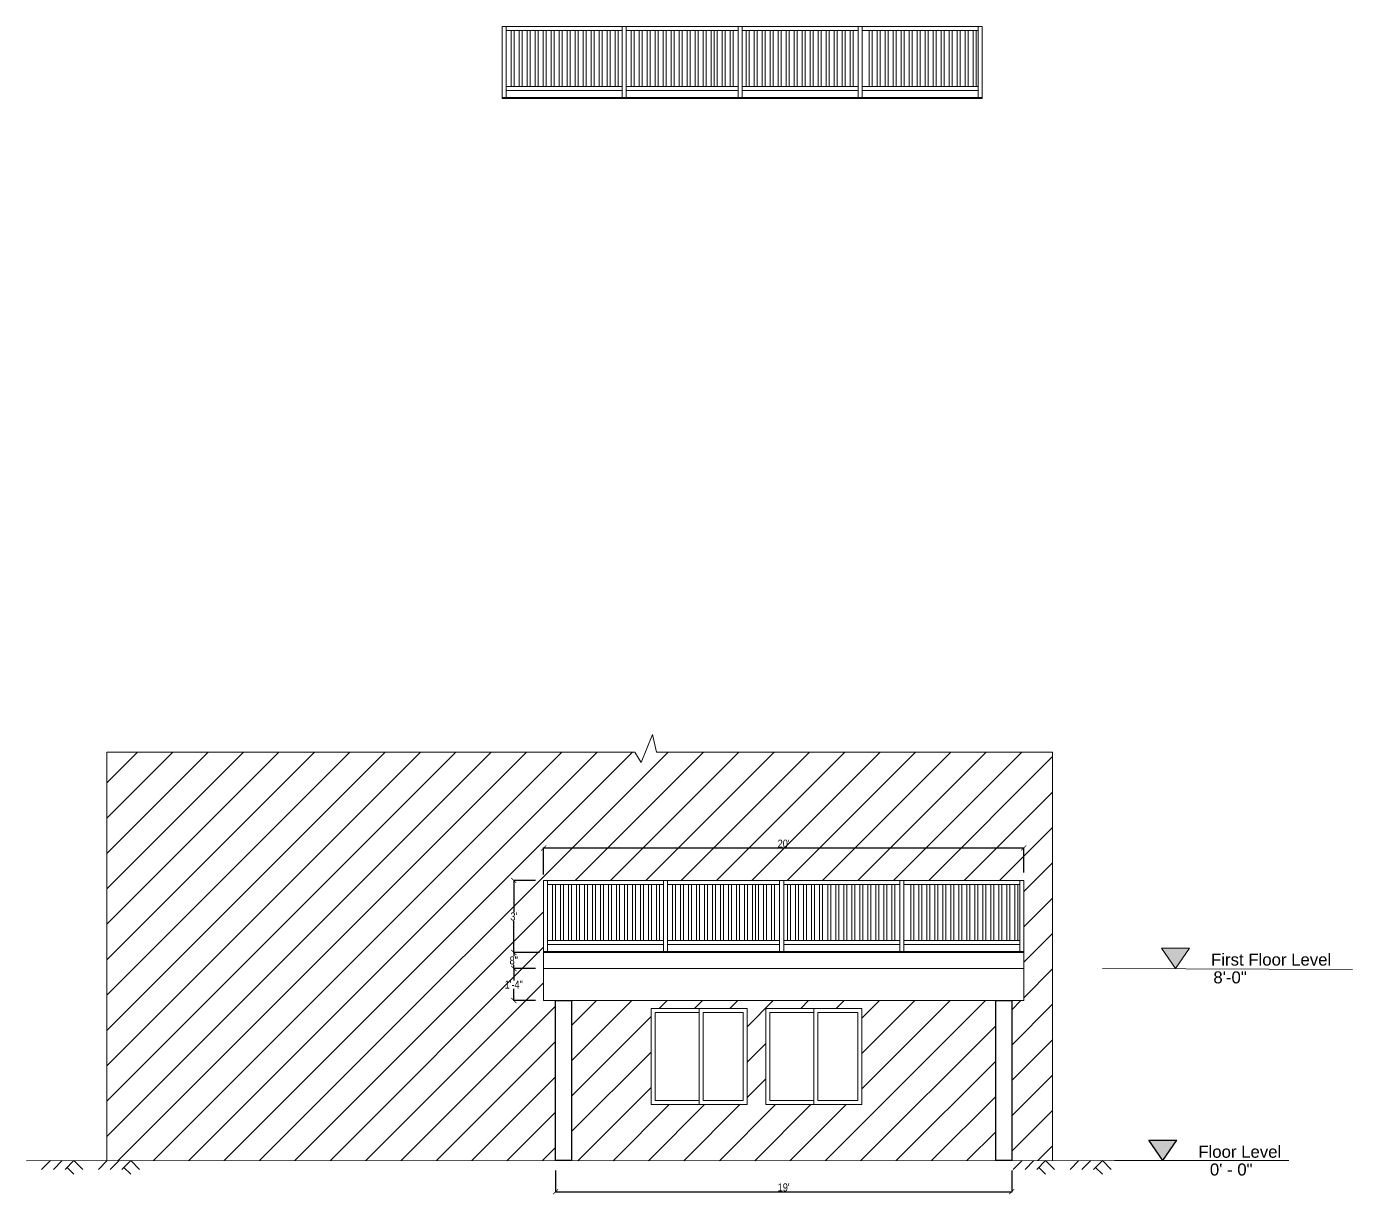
# Model space of a CAD drawing. Header units: inches. Extents: x 5821 to 9304, y -7513 to -2875.
# Drawn here: x 7606 to 8269, y -6896 to -6313 of the extents above; entities that cross this region are included whole.
import ezdxf

# ---------------------------------------------------------------- set-up
doc = ezdxf.new("R2010")
doc.units = ezdxf.units.IN
doc.header["$MEASUREMENT"] = 0
doc.linetypes.add('Dash 1_16_', pattern=[0.125, 0.0625, -0.0625])
doc.layers.add('dimensions', color=1, linetype='Continuous')
doc.layers.add('RCP-MRKR', color=2, linetype='Continuous')
doc.layers.add('Existing', color=9, linetype='Dash 1_16_', lineweight=0, transparency=0.3)
for name, color, linetype, lineweight in [('Text', 7, 'Continuous', 9), ('wall view line', 70, 'Continuous', 13), ('window', 160, 'Continuous', 13), ('wood', 40, 'Continuous', 9)]:
    doc.layers.add(name, color=color, linetype=linetype, lineweight=lineweight)
doc.styles.add('Arial', font='arial.ttf', dxfattribs={"height": 6})
doc.styles.add('GENERATED_STYLE_2', font='ARIALN.TTF')
doc.dimstyles.new('GENERATED_STYLE__2', dxfattribs={"dimtxt": 4, "dimasz": 2.533333, "dimexe": 0.18, "dimexo": 4, "dimgap": 0.09, "dimtad": 1, "dimtih": 1, "dimtoh": 1, "dimdec": 1, "dimzin": 0, "dimdsep": 46, "dimlunit": 4, "dimtxsty": 'GENERATED_STYLE_2', "dimblk": 'ARCHTICK', "dimcen": 0.09, "dimclrd": 1, "dimclre": 1, "dimclrt": 1, "dimadec": 0, "dimazin": 0, "dimtfac": 1, "dimtdec": 1, "dimtmove": 0, "dimatfit": 3, "dimfxl": 1, "dimtolj": 1, "dimtzin": 0, "dimarcsym": 0})

# ---------------------------------------------------------------- blocks, each defined once
blk = doc.blocks.new('_ArchTick')
at = {"color": 0, "linetype": 'ByBlock', "lineweight": 100, "const_width": 0.15}
blk.add_lwpolyline([(-0.5, -0.5), (0.5, 0.5)], dxfattribs=at)
blk = doc.blocks.new('*D348')
at = {"layer": 'Defpoints', "color": 0, "ltscale": 100, "transparency": 16777216}
for p in [(7864.51, -6783.21), (7849.61, -6799.21), (7864.51, -6799.21)]:
    blk.add_point(p, dxfattribs=at)
at = {"layer": 'dimensions', "color": 1, "lineweight": -2, "ltscale": 100, "transparency": 16777216}
for p, q in [((7860.51, -6783.21), (7849.43, -6783.21)), ((7849.61, -6783.21), (7849.61, -6789.11)), ((7860.51, -6799.21), (7849.43, -6799.21)), ((7849.61, -6799.21), (7849.61, -6793.3))]:
    blk.add_line(p, q, dxfattribs=at)
at = {"layer": 'dimensions', "color": 1, "lineweight": -2, "ltscale": 100, "transparency": 16777216, "xscale": 2.533333333332774, "yscale": 2.533333333332774, "zscale": 2.533333333332774}
for p, rotation in [((7849.61, -6783.21), 90), ((7849.61, -6799.21), 270)]:
    blk.add_blockref('_ArchTick', p, dxfattribs=dict(at, rotation=rotation))
at = {"layer": 'dimensions', "color": 1, "ltscale": 100, "transparency": 16777216, "insert": (7849.61, -6791.21), "char_height": 4, "attachment_point": 5, "style": 'GENERATED_STYLE_2'}
blk.add_mtext('\\A1;1\'-4"', dxfattribs=at)
blk = doc.blocks.new('*D349')
at = {"layer": 'Defpoints', "color": 0, "ltscale": 100, "transparency": 16777216}
for p in [(7864.5, -6739.21), (7849.61, -6775.21), (7866.51, -6775.21)]:
    blk.add_point(p, dxfattribs=at)
at = {"layer": 'dimensions', "color": 1, "lineweight": -2, "ltscale": 100, "transparency": 16777216}
for p, q in [((7860.5, -6739.21), (7849.43, -6739.21)), ((7849.61, -6739.21), (7849.61, -6755.07)), ((7849.61, -6775.21), (7849.61, -6759.34)), ((7862.51, -6775.21), (7849.43, -6775.21))]:
    blk.add_line(p, q, dxfattribs=at)
at = {"layer": 'dimensions', "color": 1, "lineweight": -2, "ltscale": 100, "transparency": 16777216, "xscale": 2.533333333332774, "yscale": 2.533333333332774, "zscale": 2.533333333332774}
for p, rotation in [((7849.61, -6739.21), 90), ((7849.61, -6775.21), 270)]:
    blk.add_blockref('_ArchTick', p, dxfattribs=dict(at, rotation=rotation))
at = {"layer": 'dimensions', "color": 1, "ltscale": 100, "transparency": 16777216, "insert": (7849.61, -6757.21), "char_height": 4, "attachment_point": 5, "style": 'GENERATED_STYLE_2'}
blk.add_mtext("\\A1;3'", dxfattribs=at)
blk = doc.blocks.new('*D350')
at = {"layer": 'Defpoints', "color": 0, "ltscale": 100, "transparency": 16777216}
for p in [(8104.5, -6722.98), (7864.5, -6740.21), (8104.5, -6739.21)]:
    blk.add_point(p, dxfattribs=at)
at = {"layer": 'dimensions', "color": 1, "lineweight": -2, "ltscale": 100, "transparency": 16777216}
for p, q in [((7864.5, -6736.21), (7864.5, -6722.8)), ((7864.5, -6722.98), (8104.5, -6722.98)), ((8104.5, -6735.21), (8104.5, -6722.8))]:
    blk.add_line(p, q, dxfattribs=at)
at = {"layer": 'dimensions', "color": 1, "lineweight": -2, "ltscale": 100, "transparency": 16777216, "xscale": 2.533333333332774, "yscale": 2.533333333332774, "zscale": 2.533333333332774, "rotation": 180}
blk.add_blockref('_ArchTick', (7864.5, -6722.98), dxfattribs=at)
at = {"layer": 'dimensions', "color": 1, "lineweight": -2, "ltscale": 100, "transparency": 16777216, "xscale": 2.533333333332774, "yscale": 2.533333333332774, "zscale": 2.533333333332774}
blk.add_blockref('_ArchTick', (8104.5, -6722.98), dxfattribs=at)
at = {"layer": 'dimensions', "color": 1, "ltscale": 100, "transparency": 16777216, "insert": (7984.5, -6720.84), "char_height": 4, "attachment_point": 5, "style": 'GENERATED_STYLE_2'}
blk.add_mtext("\\A1;20'", dxfattribs=at)
blk = doc.blocks.new('*D351')
at = {"layer": 'Defpoints', "color": 0, "ltscale": 100, "transparency": 16777216}
for p in [(7870.51, -6880.18), (8098.5, -6880.18), (8098.5, -6894.69)]:
    blk.add_point(p, dxfattribs=at)
at = {"layer": 'dimensions', "color": 1, "lineweight": -2, "ltscale": 100, "transparency": 16777216}
for p, q in [((7870.51, -6884.18), (7870.51, -6894.87)), ((8098.5, -6884.18), (8098.5, -6894.87)), ((7870.51, -6894.69), (8098.5, -6894.69))]:
    blk.add_line(p, q, dxfattribs=at)
at = {"layer": 'dimensions', "color": 1, "lineweight": -2, "ltscale": 100, "transparency": 16777216, "xscale": 2.533333333332774, "yscale": 2.533333333332774, "zscale": 2.533333333332774, "rotation": 180}
blk.add_blockref('_ArchTick', (7870.51, -6894.69), dxfattribs=at)
at = {"layer": 'dimensions', "color": 1, "lineweight": -2, "ltscale": 100, "transparency": 16777216, "xscale": 2.533333333332774, "yscale": 2.533333333332774, "zscale": 2.533333333332774}
blk.add_blockref('_ArchTick', (8098.5, -6894.69), dxfattribs=at)
at = {"layer": 'dimensions', "color": 1, "ltscale": 100, "transparency": 16777216, "insert": (7984.51, -6892.56), "char_height": 4, "attachment_point": 5, "style": 'GENERATED_STYLE_2'}
blk.add_mtext("\\A1;19'", dxfattribs=at)
blk = doc.blocks.new('*D354')
at = {"layer": 'Defpoints', "color": 0, "ltscale": 100, "transparency": 16777216}
for p in [(7849.61, -6775.21), (7864.51, -6775.21), (7864.51, -6783.21)]:
    blk.add_point(p, dxfattribs=at)
at = {"layer": 'dimensions', "color": 1, "lineweight": -2, "ltscale": 100, "transparency": 16777216}
for p, q in [((7860.51, -6775.21), (7849.43, -6775.21)), ((7849.61, -6775.21), (7849.61, -6777.07)), ((7860.51, -6783.21), (7849.43, -6783.21)), ((7849.61, -6783.21), (7849.61, -6781.34))]:
    blk.add_line(p, q, dxfattribs=at)
at = {"layer": 'dimensions', "color": 1, "lineweight": -2, "ltscale": 100, "transparency": 16777216, "xscale": 2.533333333332774, "yscale": 2.533333333332774, "zscale": 2.533333333332774}
for p, rotation in [((7849.61, -6775.21), 90), ((7849.61, -6783.21), 270)]:
    blk.add_blockref('_ArchTick', p, dxfattribs=dict(at, rotation=rotation))
at = {"layer": 'dimensions', "color": 1, "ltscale": 100, "transparency": 16777216, "insert": (7849.61, -6779.21), "char_height": 4, "attachment_point": 5, "style": 'GENERATED_STYLE_2'}
blk.add_mtext('\\A1;8"', dxfattribs=at)

msp = doc.modelspace()

# ---------------------------------------------------------------- hatches: boundary and pattern name
h = msp.add_hatch(color=256)
h.dxf.hatch_style = 1
h.paths.add_polyline_path([(8174.024712, -6879.142014), (8181.024712, -6868.960403), (8167.024712, -6868.960403)])
at = {"layer": 'dimensions', "ltscale": 100}
h = msp.add_hatch(dxfattribs=at)
h.set_pattern_fill('ANSI31', color=8, scale=100)
h.paths.add_polyline_path([(8118.855975, -6675.052016), (7920.984925, -6675.052016), (7918.930422, -6666.300705), (7913.318355, -6680.3392), (7910.042264, -6675.052016), (7646.173598, -6675.052016), (7646.173598, -6783.142014), (7864.510498, -6783.142014), (7864.510498, -6775.206428), (7864.50018, -6739.206428), (8104.50018, -6739.206428), (8104.50018, -6775.206428), (8104.50321, -6775.206428), (8104.50321, -6783.142014), (8118.855975, -6783.142014)])
h.paths.add_polyline_path([(7870.513529, -6799.206428), (7864.510498, -6799.206428), (7864.510498, -6783.142014), (7646.173598, -6783.142014), (7646.173598, -6879.181077), (7870.513529, -6879.181077)])
h.paths.add_polyline_path([(7859.752363, -6798.785213), (7859.752363, -6784.017478), (7850.479171, -6784.017478), (7850.479171, -6798.785213)], flags=24)
h = msp.add_hatch(dxfattribs=at)
h.set_pattern_fill('ANSI31', color=8, scale=100)
h.paths.add_polyline_path([(8118.855975, -6783.142014), (8104.50321, -6783.142014), (8104.50321, -6783.206428), (8104.50018, -6799.206428), (8098.50321, -6799.206428), (8098.50321, -6879.159366), (8118.855975, -6879.152493)])
h = msp.add_hatch(dxfattribs=at)
h.set_pattern_fill('ANSI31', color=8, scale=100)
h.paths.add_polyline_path([(8090.50321, -6799.206428), (7878.513529, -6799.206428), (7878.513529, -6879.233652), (8090.50321, -6879.162067)])
h.paths.add_polyline_path([(7918.253973, -6803.198161), (7966.252484, -6803.198161), (7966.252484, -6851.206718), (7918.253973, -6851.206718)], flags=16)
h.paths.add_polyline_path([(7920.253973, -6805.198161), (7942.253229, -6805.198161), (7942.253229, -6849.206718), (7920.253973, -6849.206718)], flags=0)
h.paths.add_polyline_path([(7944.253229, -6805.198161), (7964.252484, -6805.198161), (7964.252484, -6849.206718), (7944.253229, -6849.206718)], flags=0)
h.paths.add_polyline_path([(7975.559759, -6803.198161), (8023.55827, -6803.198161), (8023.55827, -6851.206718), (7975.559759, -6851.206718)], flags=16)
h.paths.add_polyline_path([(7977.559759, -6805.198161), (7999.559014, -6805.198161), (7999.559014, -6849.206718), (7977.559759, -6849.206718)], flags=0)
h.paths.add_polyline_path([(8001.559014, -6805.198161), (8021.55827, -6805.198161), (8021.55827, -6849.206718), (8001.559014, -6849.206718)], flags=0)
at = {"layer": 'Text', "ltscale": 100}
h = msp.add_hatch(color=256, dxfattribs=at)
h.dxf.hatch_style = 1
h.paths.add_polyline_path([(8180.391951, -6783.142014), (8187.391951, -6772.960403), (8173.391951, -6772.960403)])

# ---------------------------------------------------------------- linework, layer by layer
for p, q in [((8167.024712, -6868.960403), (8181.024712, -6868.960403)), ((8174.024712, -6879.142014), (8167.024712, -6868.960403)), ((8174.024712, -6879.142014), (8181.024712, -6868.960403))]:
    msp.add_line(p, q)
at = {"layer": 'Existing', "ltscale": 100}
for p, q in [((7618.051975, -6879.181077), (7611.248774, -6885.984277)), ((7623.937151, -6879.181077), (7617.13395, -6885.984277)), ((7629.746842, -6879.181077), (7622.943641, -6885.984277)), ((7629.746842, -6879.181077), (7636.550043, -6885.984277)), ((7646.451908, -6879.181077), (7639.648708, -6885.984277)), ((7652.337084, -6879.181077), (7645.533884, -6885.984277)), ((7658.146775, -6879.181077), (7651.343575, -6885.984277)), ((7658.146775, -6879.181077), (7664.949976, -6885.984277)), ((8103.714904, -6879.144067), (8096.911703, -6885.947268)), ((8109.60008, -6879.144067), (8102.796879, -6885.947268)), ((8115.409771, -6879.144067), (8108.60657, -6885.947268)), ((8115.409771, -6879.144067), (8122.212972, -6885.947268)), ((8132.114837, -6879.144067), (8125.311636, -6885.947268)), ((8138.000013, -6879.144067), (8131.196813, -6885.947268)), ((8143.809704, -6879.144067), (8137.006504, -6885.947268)), ((8143.809704, -6879.144067), (8150.612905, -6885.947268)), ((7626.345242, -6882.582677), (7629.746842, -6885.984277)), ((7654.745175, -6882.582677), (7658.146775, -6885.984277)), ((8112.008171, -6882.545667), (8115.409771, -6885.947268)), ((8140.408104, -6882.545667), (8143.809704, -6885.947268))]:
    msp.add_line(p, q, dxfattribs=at)
at = {"layer": 'RCP-MRKR', "ltscale": 100}
for points in [[(7870.513529, -6799.206428), (7878.513529, -6799.206428), (7878.513529, -6879.181077), (7870.513529, -6879.181077)], [(8090.50321, -6799.206428), (8098.50321, -6799.206428), (8098.50321, -6879.181077), (8090.50321, -6879.181077)]]:
    msp.add_lwpolyline(points, close=True, dxfattribs=at)
at = {"layer": 'Text', "ltscale": 100}
for p, q in [((8173.391951, -6772.960403), (8187.391951, -6772.960403)), ((8180.391951, -6783.142014), (8173.391951, -6772.960403)), ((8180.391951, -6783.142014), (8187.391951, -6772.960403)), ((8143.807142, -6783.142014), (8268.818333, -6783.741426)), ((8149.888773, -6879.142014), (8237.024712, -6879.142014))]:
    msp.add_line(p, q, dxfattribs=at)
at = {"layer": 'wall view line', "ltscale": 100}
for p, q in [((7971.254064, -6312.594152), (7843.754064, -6312.594152)), ((7843.764383, -6348.594152), (7843.754064, -6312.594152)), ((7843.754064, -6312.594152), (8083.754064, -6312.594152)), ((7845.764235, -6348.094152), (7845.753769, -6312.594152)), ((7845.754064, -6314.594152), (7903.763204, -6314.594152)), ((7848.254064, -6314.594152), (7848.254064, -6342.594152)), ((7849.754064, -6314.594152), (7849.754064, -6342.594152)), ((7852.254064, -6314.594152), (7852.254064, -6342.594152)), ((7853.754064, -6314.594152), (7853.754064, -6342.594152)), ((7856.254064, -6314.594152), (7856.254064, -6342.594152)), ((7857.754064, -6314.594152), (7857.754064, -6342.594152)), ((7860.254064, -6314.594152), (7860.254064, -6342.594152)), ((7861.754064, -6314.594152), (7861.754064, -6342.594152)), ((7864.254064, -6314.594152), (7864.254064, -6342.594152)), ((7865.754064, -6314.594152), (7865.754064, -6342.594152)), ((7868.254064, -6314.594152), (7868.254064, -6342.594152)), ((7869.754064, -6314.594152), (7869.754064, -6342.594152)), ((7872.254064, -6314.594152), (7872.254064, -6342.594152)), ((7873.754064, -6314.594152), (7873.754064, -6342.594152)), ((7876.254064, -6314.594152), (7876.254064, -6342.594152)), ((7877.754064, -6314.594152), (7877.754064, -6342.594152)), ((7880.254064, -6314.594152), (7880.254064, -6342.594152)), ((7881.754064, -6314.594152), (7881.754064, -6342.594152)), ((7884.254064, -6314.594152), (7884.254064, -6342.594152)), ((7885.754064, -6314.594152), (7885.754064, -6342.594152)), ((7888.254064, -6314.594152), (7888.254064, -6342.594152)), ((7889.754064, -6314.594152), (7889.754064, -6342.594152)), ((7892.254064, -6314.594152), (7892.254064, -6342.594152)), ((7893.754064, -6314.594152), (7893.754064, -6342.594152)), ((7896.254064, -6314.594152), (7896.254064, -6342.594152)), ((7897.754064, -6314.594152), (7897.754064, -6342.594152)), ((7900.254064, -6314.594152), (7900.254064, -6342.594152)), ((7900.254064, -6314.594152), (7900.254064, -6342.594152)), ((7901.754064, -6314.594152), (7901.754064, -6342.594152)), ((7903.763204, -6312.594152), (7903.763204, -6348.094152)), ((7905.754064, -6312.594152), (7905.754064, -6348.094152)), ((7905.754064, -6314.594152), (7961.754064, -6314.594152)), ((7908.254064, -6314.594152), (7908.254064, -6342.594152)), ((7909.754064, -6314.594152), (7909.754064, -6342.594152)), ((7912.254064, -6314.594152), (7912.254064, -6342.594152)), ((7913.754064, -6314.594152), (7913.754064, -6342.594152)), ((7916.254064, -6314.594152), (7916.254064, -6342.594152)), ((7917.754064, -6314.594152), (7917.754064, -6342.594152)), ((7920.254064, -6314.594152), (7920.254064, -6342.594152)), ((7921.754064, -6314.594152), (7921.754064, -6342.594152)), ((7924.254064, -6314.594152), (7924.254064, -6342.594152)), ((7925.754064, -6314.594152), (7925.754064, -6342.594152)), ((7928.254064, -6314.594152), (7928.254064, -6342.594152)), ((7929.754064, -6314.594152), (7929.754064, -6342.594152)), ((7932.254064, -6314.594152), (7932.254064, -6342.594152)), ((7933.754064, -6314.594152), (7933.754064, -6342.594152)), ((7936.254064, -6314.594152), (7936.254064, -6342.594152)), ((7937.754064, -6314.594152), (7937.754064, -6342.594152)), ((7940.254064, -6314.594152), (7940.254064, -6342.594152)), ((7941.754064, -6314.594152), (7941.754064, -6342.594152)), ((7944.254064, -6314.594152), (7944.254064, -6342.594152)), ((7945.754064, -6314.594152), (7945.754064, -6342.594152)), ((7948.254064, -6314.594152), (7948.254064, -6342.594152)), ((7949.754064, -6314.594152), (7949.754064, -6342.594152)), ((7949.754064, -6314.594152), (7949.754064, -6342.594152)), ((7951.254064, -6314.594152), (7951.254064, -6342.594152)), ((7953.754064, -6314.594152), (7953.754064, -6342.594152)), ((7955.254064, -6314.594152), (7955.254064, -6342.594152)), ((7957.754064, -6314.594152), (7957.754064, -6342.594152)), ((7959.254064, -6314.594152), (7959.254064, -6342.594152)), ((7961.754064, -6312.594152), (7961.754064, -6348.094152)), ((7963.772343, -6312.594152), (7963.772343, -6348.094152)), ((7963.772343, -6314.594152), (8021.754064, -6314.594152)), ((7965.754064, -6314.594152), (7965.754064, -6342.594152)), ((7967.254064, -6314.594152), (7967.254064, -6342.594152)), ((7969.754064, -6312.594152), (8027.754064, -6312.594152)), ((7969.754064, -6314.594152), (8021.754064, -6314.594152)), ((7969.754064, -6314.594152), (7969.754064, -6314.594152)), ((7969.754064, -6314.594152), (7969.754064, -6342.594152)), ((7969.754064, -6314.594152), (7969.754064, -6342.594152)), ((7971.254064, -6314.594152), (7971.254064, -6342.594152)), ((7971.254064, -6314.594152), (7971.254064, -6342.594152)), ((7973.754064, -6314.594152), (7973.754064, -6342.594152)), ((7973.754064, -6314.594152), (7973.754064, -6342.594152)), ((7975.254064, -6314.594152), (7975.254064, -6342.594152)), ((7975.254064, -6314.594152), (7975.254064, -6342.594152)), ((7977.754064, -6314.594152), (7977.754064, -6342.594152)), ((7977.754064, -6314.594152), (7977.754064, -6342.594152)), ((7979.254064, -6314.594152), (7979.254064, -6342.594152)), ((7979.254064, -6314.594152), (7979.254064, -6342.594152)), ((7981.754064, -6314.594152), (7981.754064, -6342.594152)), ((7981.754064, -6314.594152), (7981.754064, -6342.594152)), ((7983.254064, -6314.594152), (7983.254064, -6342.594152)), ((7983.254064, -6314.594152), (7983.254064, -6342.594152)), ((7985.754064, -6314.594152), (7985.754064, -6342.594152)), ((7985.754064, -6314.594152), (7985.754064, -6342.594152)), ((7987.254064, -6314.594152), (7987.254064, -6342.594152)), ((7987.254064, -6314.594152), (7987.254064, -6342.594152)), ((7989.754064, -6314.594152), (7989.754064, -6342.594152)), ((7989.754064, -6314.594152), (7989.754064, -6342.594152)), ((7991.254064, -6314.594152), (7991.254064, -6342.594152)), ((7991.254064, -6314.594152), (7991.254064, -6342.594152)), ((7993.754064, -6314.594152), (7993.754064, -6342.594152)), ((7993.754064, -6314.594152), (7993.754064, -6342.594152)), ((7995.254064, -6314.594152), (7995.254064, -6342.594152)), ((7995.254064, -6314.594152), (7995.254064, -6342.594152)), ((7997.754064, -6314.594152), (7997.754064, -6342.594152)), ((7997.754064, -6314.594152), (7997.754064, -6342.594152)), ((7999.254064, -6314.594152), (7999.254064, -6342.594152)), ((7999.254064, -6314.594152), (7999.254064, -6342.594152)), ((8001.754064, -6314.594152), (8001.754064, -6342.594152)), ((8003.254064, -6314.594152), (8003.254064, -6342.594152)), ((8005.754064, -6314.594152), (8005.754064, -6342.594152)), ((8007.254064, -6314.594152), (8007.254064, -6342.594152)), ((8009.754064, -6314.594152), (8009.754064, -6342.594152)), ((8011.254064, -6314.594152), (8011.254064, -6342.594152)), ((8013.754064, -6314.594152), (8013.754064, -6342.594152)), ((8015.254064, -6314.594152), (8015.254064, -6342.594152)), ((8017.754064, -6314.594152), (8017.754064, -6342.594152)), ((8019.254064, -6314.594152), (8019.254064, -6342.594152)), ((8021.754064, -6312.594152), (8021.754064, -6348.094152)), ((8023.772343, -6312.594152), (8023.772343, -6348.094152)), ((8023.772343, -6314.594152), (8027.754064, -6314.594152)), ((8023.772343, -6314.594152), (8081.755587, -6314.594152)), ((8027.254064, -6314.594152), (8027.254064, -6342.594152)), ((8027.254064, -6314.594152), (8027.254064, -6342.594152)), ((8028.754064, -6314.594152), (8028.754064, -6342.594152)), ((8031.254064, -6314.594152), (8031.254064, -6342.594152)), ((8032.754064, -6314.594152), (8032.754064, -6342.594152)), ((8035.254064, -6314.594152), (8035.254064, -6342.594152)), ((8036.754064, -6314.594152), (8036.754064, -6342.594152)), ((8039.254064, -6314.594152), (8039.254064, -6342.594152)), ((8040.754064, -6314.594152), (8040.754064, -6342.594152)), ((8043.254064, -6314.594152), (8043.254064, -6342.594152)), ((8044.754064, -6314.594152), (8044.754064, -6342.594152)), ((8047.254064, -6314.594152), (8047.254064, -6342.594152)), ((8048.754064, -6314.594152), (8048.754064, -6342.594152)), ((8051.254064, -6314.594152), (8051.254064, -6342.594152)), ((8052.754064, -6314.594152), (8052.754064, -6342.594152)), ((8055.254064, -6314.594152), (8055.254064, -6342.594152)), ((8056.754064, -6314.594152), (8056.754064, -6342.594152)), ((8059.254064, -6314.594152), (8059.254064, -6342.594152)), ((8060.754064, -6314.594152), (8060.754064, -6342.594152)), ((8063.254064, -6314.594152), (8063.254064, -6342.594152)), ((8064.754064, -6314.594152), (8064.754064, -6342.594152)), ((8067.254064, -6314.594152), (8067.254064, -6342.594152)), ((8068.754064, -6314.594152), (8068.754064, -6342.594152)), ((8071.254064, -6314.594152), (8071.254064, -6342.594152)), ((8072.754064, -6314.594152), (8072.754064, -6342.594152)), ((8075.254064, -6314.594152), (8075.254064, -6342.594152)), ((8075.254064, -6314.594152), (8075.254064, -6342.594152)), ((8076.754064, -6314.594152), (8076.754064, -6342.594152)), ((8076.754064, -6314.594152), (8076.754064, -6342.594152)), ((8076.754064, -6314.594152), (8076.754064, -6342.594152)), ((8079.254064, -6314.594152), (8079.254064, -6342.594152)), ((8080.754064, -6314.594152), (8080.754064, -6342.594152)), ((8080.754064, -6314.594152), (8080.754064, -6342.594152)), ((8080.754064, -6314.594152), (8080.754064, -6342.594152)), ((8081.755587, -6312.594152), (8081.755587, -6348.094152)), ((8083.754064, -6348.594152), (8083.754064, -6312.594152)), ((7843.762614, -6342.594152), (7843.754064, -6342.594152)), ((7843.754064, -6342.594152), (7843.762614, -6342.594152)), ((7843.763203, -6344.594152), (7843.754064, -6344.594152)), ((7843.754064, -6344.594152), (7843.763203, -6344.594152)), ((7843.764383, -6348.094152), (8083.754064, -6348.094152)), ((7843.764383, -6348.594152), (8083.754064, -6348.594152)), ((7843.764383, -6348.594152), (7931.764383, -6348.594152)), ((7903.763204, -6342.594152), (7845.754064, -6342.594152)), ((7845.754064, -6342.594152), (7903.763204, -6342.594152)), ((7903.763204, -6344.594152), (7845.754064, -6344.594152)), ((7845.754064, -6344.594152), (7903.763204, -6344.594152)), ((7961.754064, -6342.594152), (7905.754064, -6342.594152)), ((7905.754064, -6342.594152), (7961.754064, -6342.594152)), ((7961.754064, -6344.594152), (7905.754064, -6344.594152)), ((7905.754064, -6344.594152), (7961.754064, -6344.594152)), ((7969.754064, -6342.594152), (7963.772343, -6342.594152)), ((7963.772343, -6342.594152), (8021.754064, -6342.594152)), ((7969.754064, -6344.594152), (7963.772343, -6344.594152)), ((7963.772343, -6344.594152), (8021.754064, -6344.594152)), ((7969.754064, -6342.594152), (8021.754064, -6342.594152)), ((7969.754064, -6344.594152), (8021.754064, -6344.594152)), ((8023.772343, -6342.594152), (8027.754064, -6342.594152)), ((8023.772343, -6342.594152), (8081.755587, -6342.594152)), ((8023.772343, -6344.594152), (8027.754064, -6344.594152)), ((8023.772343, -6344.594152), (8081.755587, -6344.594152)), ((7913.318355, -6680.3392), (7918.930422, -6666.300705)), ((7918.930422, -6666.300705), (7920.984925, -6675.052016)), ((7646.173598, -6879.181077), (7646.173598, -6675.052016)), ((7646.173598, -6675.052016), (7910.042264, -6675.052016)), ((7910.042264, -6675.052016), (7913.318355, -6680.3392)), ((7920.984925, -6675.052016), (8118.855975, -6675.052016)), ((8118.855975, -6675.052016), (8118.855975, -6879.181077)), ((7992.00018, -6739.206428), (7864.50018, -6739.206428)), ((7864.510498, -6775.206428), (7864.50018, -6739.206428)), ((7864.50018, -6739.206428), (8104.50018, -6739.206428)), ((7866.510351, -6774.706428), (7866.499885, -6739.206428)), ((7924.509319, -6739.206428), (7924.509319, -6774.706428)), ((7926.50018, -6739.206428), (7926.50018, -6774.706428)), ((7982.50018, -6739.206428), (7982.50018, -6774.706428)), ((7984.518459, -6739.206428), (7984.518459, -6774.706428)), ((7990.50018, -6739.206428), (8048.50018, -6739.206428)), ((8042.50018, -6739.206428), (8042.50018, -6774.706428)), ((8044.518459, -6739.206428), (8044.518459, -6774.706428)), ((8102.501702, -6739.206428), (8102.501702, -6774.706428)), ((8104.50018, -6775.206428), (8104.50018, -6739.206428)), ((7866.50018, -6741.206428), (7924.509319, -6741.206428)), ((7869.00018, -6741.206428), (7869.00018, -6769.206428)), ((7870.50018, -6741.206428), (7870.50018, -6769.206428)), ((7873.00018, -6741.206428), (7873.00018, -6769.206428)), ((7874.50018, -6741.206428), (7874.50018, -6769.206428)), ((7877.00018, -6741.206428), (7877.00018, -6769.206428)), ((7878.50018, -6741.206428), (7878.50018, -6769.206428)), ((7881.00018, -6741.206428), (7881.00018, -6769.206428)), ((7882.50018, -6741.206428), (7882.50018, -6769.206428)), ((7885.00018, -6741.206428), (7885.00018, -6769.206428)), ((7886.50018, -6741.206428), (7886.50018, -6769.206428)), ((7889.00018, -6741.206428), (7889.00018, -6769.206428)), ((7890.50018, -6741.206428), (7890.50018, -6769.206428)), ((7893.00018, -6741.206428), (7893.00018, -6769.206428)), ((7894.50018, -6741.206428), (7894.50018, -6769.206428)), ((7897.00018, -6741.206428), (7897.00018, -6769.206428)), ((7898.50018, -6741.206428), (7898.50018, -6769.206428)), ((7901.00018, -6741.206428), (7901.00018, -6769.206428)), ((7902.50018, -6741.206428), (7902.50018, -6769.206428)), ((7905.00018, -6741.206428), (7905.00018, -6769.206428)), ((7906.50018, -6741.206428), (7906.50018, -6769.206428)), ((7909.00018, -6741.206428), (7909.00018, -6769.206428)), ((7910.50018, -6741.206428), (7910.50018, -6769.206428)), ((7913.00018, -6741.206428), (7913.00018, -6769.206428)), ((7914.50018, -6741.206428), (7914.50018, -6769.206428)), ((7917.00018, -6741.206428), (7917.00018, -6769.206428)), ((7918.50018, -6741.206428), (7918.50018, -6769.206428)), ((7921.00018, -6741.206428), (7921.00018, -6769.206428)), ((7921.00018, -6741.206428), (7921.00018, -6769.206428)), ((7922.50018, -6741.206428), (7922.50018, -6769.206428)), ((7926.50018, -6741.206428), (7982.50018, -6741.206428)), ((7929.00018, -6741.206428), (7929.00018, -6769.206428)), ((7930.50018, -6741.206428), (7930.50018, -6769.206428)), ((7933.00018, -6741.206428), (7933.00018, -6769.206428)), ((7934.50018, -6741.206428), (7934.50018, -6769.206428)), ((7937.00018, -6741.206428), (7937.00018, -6769.206428)), ((7938.50018, -6741.206428), (7938.50018, -6769.206428)), ((7941.00018, -6741.206428), (7941.00018, -6769.206428)), ((7942.50018, -6741.206428), (7942.50018, -6769.206428)), ((7945.00018, -6741.206428), (7945.00018, -6769.206428)), ((7946.50018, -6741.206428), (7946.50018, -6769.206428)), ((7949.00018, -6741.206428), (7949.00018, -6769.206428)), ((7950.50018, -6741.206428), (7950.50018, -6769.206428)), ((7953.00018, -6741.206428), (7953.00018, -6769.206428)), ((7954.50018, -6741.206428), (7954.50018, -6769.206428)), ((7957.00018, -6741.206428), (7957.00018, -6769.206428)), ((7958.50018, -6741.206428), (7958.50018, -6769.206428)), ((7961.00018, -6741.206428), (7961.00018, -6769.206428)), ((7962.50018, -6741.206428), (7962.50018, -6769.206428)), ((7965.00018, -6741.206428), (7965.00018, -6769.206428)), ((7966.50018, -6741.206428), (7966.50018, -6769.206428)), ((7969.00018, -6741.206428), (7969.00018, -6769.206428)), ((7970.50018, -6741.206428), (7970.50018, -6769.206428)), ((7970.50018, -6741.206428), (7970.50018, -6769.206428)), ((7972.00018, -6741.206428), (7972.00018, -6769.206428)), ((7974.50018, -6741.206428), (7974.50018, -6769.206428)), ((7976.00018, -6741.206428), (7976.00018, -6769.206428)), ((7978.50018, -6741.206428), (7978.50018, -6769.206428)), ((7980.00018, -6741.206428), (7980.00018, -6769.206428)), ((7984.518459, -6741.206428), (8042.50018, -6741.206428)), ((7986.50018, -6741.206428), (7986.50018, -6769.206428)), ((7988.00018, -6741.206428), (7988.00018, -6769.206428)), ((7990.50018, -6741.206428), (8042.50018, -6741.206428)), ((7990.50018, -6741.206428), (7990.50018, -6741.206428)), ((7990.50018, -6741.206428), (7990.50018, -6769.206428)), ((7990.50018, -6741.206428), (7990.50018, -6769.206428)), ((7992.00018, -6741.206428), (7992.00018, -6769.206428)), ((7992.00018, -6741.206428), (7992.00018, -6769.206428)), ((7994.50018, -6741.206428), (7994.50018, -6769.206428)), ((7994.50018, -6741.206428), (7994.50018, -6769.206428)), ((7996.00018, -6741.206428), (7996.00018, -6769.206428)), ((7996.00018, -6741.206428), (7996.00018, -6769.206428)), ((7998.50018, -6741.206428), (7998.50018, -6769.206428)), ((7998.50018, -6741.206428), (7998.50018, -6769.206428)), ((8000.00018, -6741.206428), (8000.00018, -6769.206428)), ((8000.00018, -6741.206428), (8000.00018, -6769.206428)), ((8002.50018, -6741.206428), (8002.50018, -6769.206428)), ((8002.50018, -6741.206428), (8002.50018, -6769.206428)), ((8004.00018, -6741.206428), (8004.00018, -6769.206428)), ((8004.00018, -6741.206428), (8004.00018, -6769.206428)), ((8006.50018, -6741.206428), (8006.50018, -6769.206428)), ((8006.50018, -6741.206428), (8006.50018, -6769.206428)), ((8008.00018, -6741.206428), (8008.00018, -6769.206428)), ((8008.00018, -6741.206428), (8008.00018, -6769.206428)), ((8010.50018, -6741.206428), (8010.50018, -6769.206428)), ((8010.50018, -6741.206428), (8010.50018, -6769.206428)), ((8012.00018, -6741.206428), (8012.00018, -6769.206428)), ((8012.00018, -6741.206428), (8012.00018, -6769.206428)), ((8014.50018, -6741.206428), (8014.50018, -6769.206428)), ((8014.50018, -6741.206428), (8014.50018, -6769.206428)), ((8016.00018, -6741.206428), (8016.00018, -6769.206428)), ((8016.00018, -6741.206428), (8016.00018, -6769.206428)), ((8018.50018, -6741.206428), (8018.50018, -6769.206428)), ((8018.50018, -6741.206428), (8018.50018, -6769.206428)), ((8020.00018, -6741.206428), (8020.00018, -6769.206428)), ((8020.00018, -6741.206428), (8020.00018, -6769.206428)), ((8022.50018, -6741.206428), (8022.50018, -6769.206428)), ((8024.00018, -6741.206428), (8024.00018, -6769.206428)), ((8026.50018, -6741.206428), (8026.50018, -6769.206428)), ((8028.00018, -6741.206428), (8028.00018, -6769.206428)), ((8030.50018, -6741.206428), (8030.50018, -6769.206428)), ((8032.00018, -6741.206428), (8032.00018, -6769.206428)), ((8034.50018, -6741.206428), (8034.50018, -6769.206428)), ((8036.00018, -6741.206428), (8036.00018, -6769.206428)), ((8038.50018, -6741.206428), (8038.50018, -6769.206428)), ((8040.00018, -6741.206428), (8040.00018, -6769.206428)), ((8044.518459, -6741.206428), (8102.501702, -6741.206428)), ((8044.518459, -6741.206428), (8048.50018, -6741.206428)), ((8048.00018, -6741.206428), (8048.00018, -6769.206428)), ((8048.00018, -6741.206428), (8048.00018, -6769.206428)), ((8049.50018, -6741.206428), (8049.50018, -6769.206428)), ((8052.00018, -6741.206428), (8052.00018, -6769.206428)), ((8053.50018, -6741.206428), (8053.50018, -6769.206428)), ((8056.00018, -6741.206428), (8056.00018, -6769.206428)), ((8057.50018, -6741.206428), (8057.50018, -6769.206428)), ((8060.00018, -6741.206428), (8060.00018, -6769.206428)), ((8061.50018, -6741.206428), (8061.50018, -6769.206428)), ((8064.00018, -6741.206428), (8064.00018, -6769.206428)), ((8065.50018, -6741.206428), (8065.50018, -6769.206428)), ((8068.00018, -6741.206428), (8068.00018, -6769.206428)), ((8069.50018, -6741.206428), (8069.50018, -6769.206428)), ((8072.00018, -6741.206428), (8072.00018, -6769.206428)), ((8073.50018, -6741.206428), (8073.50018, -6769.206428)), ((8076.00018, -6741.206428), (8076.00018, -6769.206428)), ((8077.50018, -6741.206428), (8077.50018, -6769.206428)), ((8080.00018, -6741.206428), (8080.00018, -6769.206428)), ((8081.50018, -6741.206428), (8081.50018, -6769.206428)), ((8084.00018, -6741.206428), (8084.00018, -6769.206428)), ((8085.50018, -6741.206428), (8085.50018, -6769.206428)), ((8088.00018, -6741.206428), (8088.00018, -6769.206428)), ((8089.50018, -6741.206428), (8089.50018, -6769.206428)), ((8092.00018, -6741.206428), (8092.00018, -6769.206428)), ((8093.50018, -6741.206428), (8093.50018, -6769.206428)), ((8096.00018, -6741.206428), (8096.00018, -6769.206428)), ((8096.00018, -6741.206428), (8096.00018, -6769.206428)), ((8097.50018, -6741.206428), (8097.50018, -6769.206428)), ((8097.50018, -6741.206428), (8097.50018, -6769.206428)), ((8097.50018, -6741.206428), (8097.50018, -6769.206428)), ((8100.00018, -6741.206428), (8100.00018, -6769.206428)), ((8101.50018, -6741.206428), (8101.50018, -6769.206428)), ((8101.50018, -6741.206428), (8101.50018, -6769.206428)), ((8101.50018, -6741.206428), (8101.50018, -6769.206428)), ((7864.50018, -6769.206428), (7864.508729, -6769.206428)), ((7864.508729, -6769.206428), (7864.50018, -6769.206428)), ((7864.50018, -6771.206428), (7864.509319, -6771.206428)), ((7864.509319, -6771.206428), (7864.50018, -6771.206428)), ((7924.509319, -6769.206428), (7866.50018, -6769.206428)), ((7866.50018, -6769.206428), (7924.509319, -6769.206428)), ((7924.509319, -6771.206428), (7866.50018, -6771.206428)), ((7866.50018, -6771.206428), (7924.509319, -6771.206428)), ((7926.50018, -6769.206428), (7982.50018, -6769.206428)), ((7982.50018, -6769.206428), (7926.50018, -6769.206428)), ((7926.50018, -6771.206428), (7982.50018, -6771.206428)), ((7982.50018, -6771.206428), (7926.50018, -6771.206428)), ((7990.50018, -6769.206428), (7984.518459, -6769.206428)), ((7984.518459, -6769.206428), (8042.50018, -6769.206428)), ((7990.50018, -6771.206428), (7984.518459, -6771.206428)), ((7984.518459, -6771.206428), (8042.50018, -6771.206428)), ((7990.50018, -6769.206428), (8042.50018, -6769.206428)), ((7990.50018, -6771.206428), (8042.50018, -6771.206428)), ((8044.518459, -6769.206428), (8102.501702, -6769.206428)), ((8044.518459, -6769.206428), (8048.50018, -6769.206428)), ((8044.518459, -6771.206428), (8102.501702, -6771.206428)), ((8044.518459, -6771.206428), (8048.50018, -6771.206428)), ((7864.510498, -6774.706428), (8104.50018, -6774.706428)), ((7864.510498, -6775.206428), (8104.50018, -6775.206428)), ((7864.510498, -6775.206428), (7952.510498, -6775.206428)), ((7864.510498, -6775.206428), (7864.510498, -6799.206428)), ((8104.50018, -6775.206428), (8104.50018, -6799.206428)), ((7864.510498, -6783.206428), (8104.50018, -6783.206428)), ((7864.510498, -6799.206428), (7954.510498, -6799.206428)), ((7864.510498, -6799.206428), (8104.50018, -6799.206428)), ((8149.888773, -6879.142014), (7606.062044, -6879.325652))]:
    msp.add_line(p, q, dxfattribs=at)
at = {"layer": 'wall view line'}
msp.add_line((7864.510498, -6783.206428), (7864.510498, -6775.206428), dxfattribs=at)
at = {"layer": 'window', "ltscale": 100}
for p, q in [((7942.253229, -6851.206718), (7942.253229, -6803.198161)), ((7944.253229, -6849.206718), (7944.253229, -6805.198161)), ((7999.559014, -6851.206718), (7999.559014, -6803.198161)), ((8001.559014, -6849.206718), (8001.559014, -6805.198161))]:
    msp.add_line(p, q, dxfattribs=at)
for points in [[(7918.253973, -6803.198161), (7966.252484, -6803.198161), (7966.252484, -6851.206718), (7918.253973, -6851.206718)], [(7975.559759, -6803.198161), (8023.55827, -6803.198161), (8023.55827, -6851.206718), (7975.559759, -6851.206718)]]:
    msp.add_lwpolyline(points, close=True, dxfattribs=at)
for points in [[(7942.253229, -6849.206718), (7920.253973, -6849.206718), (7920.253973, -6805.198161), (7942.253229, -6805.198161)], [(7944.253229, -6805.198161), (7964.252484, -6805.198161), (7964.252484, -6849.206718), (7944.253229, -6849.206718)], [(7999.559014, -6849.206718), (7977.559759, -6849.206718), (7977.559759, -6805.198161), (7999.559014, -6805.198161)], [(8001.559014, -6805.198161), (8021.55827, -6805.198161), (8021.55827, -6849.206718), (8001.559014, -6849.206718)]]:
    msp.add_lwpolyline(points, dxfattribs=at)
at = {"layer": 'wood', "color": 255, "lineweight": 20}
for p, q in [((7843.764383, -6348.594152), (7843.764383, -6348.594152)), ((7864.510498, -6775.206428), (7864.510498, -6775.206428))]:
    msp.add_line(p, q, dxfattribs=at)

# ---------------------------------------------------------------- texts
at = {"layer": 'Text', "ltscale": 100, "char_height": 6, "attachment_point": 1, "style": 'Arial'}
for s, insert, width in [('First Floor Level', (8198.117429, -6775.741426), 70.70090383), ('8\'-0"', (8199.280705, -6784.622603), 70.70090383), ('Floor Level', (8191.75019, -6871.741426), 49.10554175), ('0\' - 0"', (8197.543387, -6880.622603), 25.9065)]:
    msp.add_mtext(s, dxfattribs=dict(at, insert=insert, width=width))

# ---------------------------------------------------------------- dimensions: what is measured, and where the dimension line sits
at = {"layer": 'dimensions', "ltscale": 100}
for base, p1, p2, picture, middle in [((8104.50018, -6722.976938), (7864.50018, -6740.206428), (8104.50018, -6739.206428), '*D350', (7984.50018, -6720.844646)), ((8098.50321, -6894.688449), (7870.513529, -6880.181077), (8098.50321, -6880.181077), '*D351', (7984.508369, -6892.556157))]:
    dim = msp.add_linear_dim(base=base, p1=p1, p2=p2, dimstyle='GENERATED_STYLE__2', dxfattribs=at)
    dim.commit()
    dim.dimension.update_dxf_attribs({"geometry": picture, "text_midpoint": middle})
for base, p1, p2, picture, middle in [((7849.609855, -6775.206428), (7864.50018, -6739.206428), (7866.513529, -6775.206428), '*D349', (7849.609855, -6757.206428)), ((7849.609855, -6799.206428), (7864.510498, -6783.206428), (7864.510498, -6799.206428), '*D348', (7849.609855, -6791.206428))]:
    dim = msp.add_linear_dim(base=base, p1=p1, p2=p2, angle=90, dimstyle='GENERATED_STYLE__2', dxfattribs=at)
    dim.commit()
    dim.dimension.update_dxf_attribs({"geometry": picture, "text_midpoint": middle})
dim = msp.add_linear_dim(base=(7849.609855, -6775.206428), p1=(7864.510498, -6783.206428), p2=(7864.510498, -6775.206428), angle=90, dimstyle='GENERATED_STYLE__2', dxfattribs=at)
dim.commit()
dim.dimension.update_dxf_attribs({"geometry": '*D354', "text_midpoint": (7849.609855, -6779.206428), "dimtype": 160})

doc.saveas('drawing.dxf')
